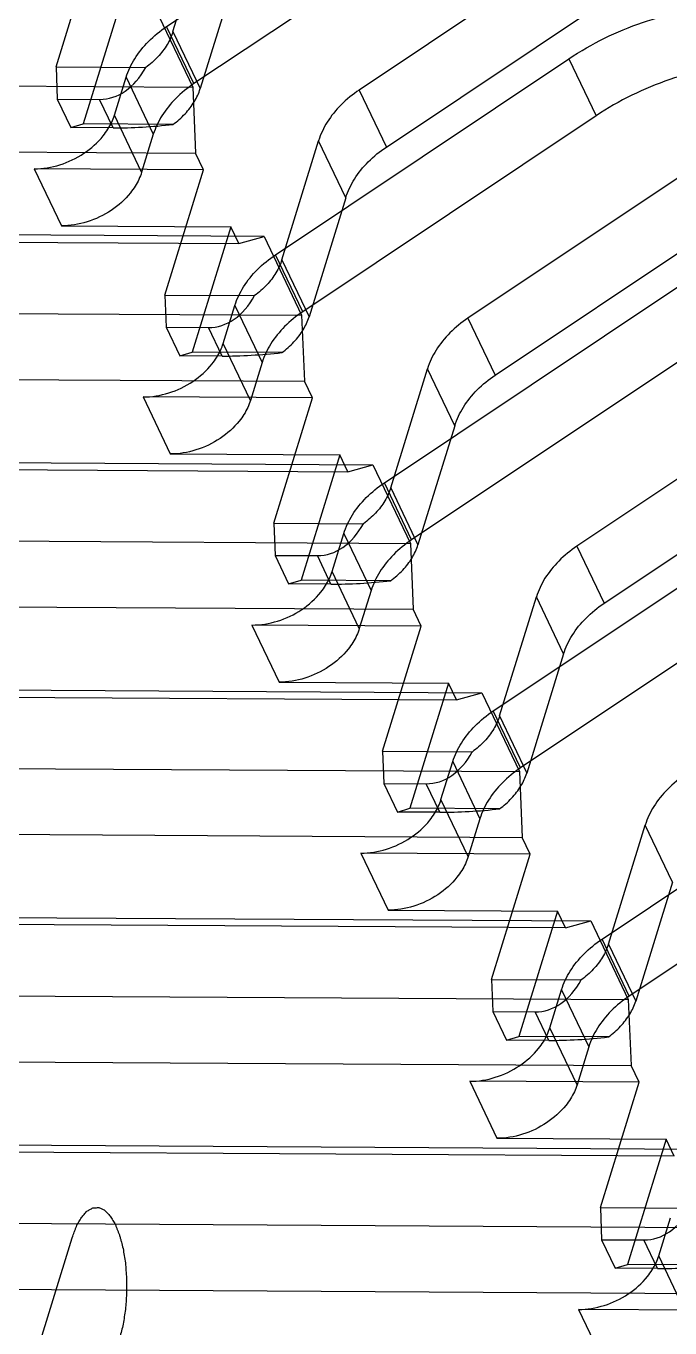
# Model space of a CAD drawing. Header units: millimetres. Extents: x 753 to 1632, y 352 to 973.
# Drawn here: x 1228.514 to 1229.919, y 777.003 to 779.841 of the extents above; entities that cross this region are included whole.
import ezdxf

# ---------------------------------------------------------------- set-up
doc = ezdxf.new("R2010")
doc.units = ezdxf.units.MM
doc.header["$LTSCALE"] = 30.734
doc.layers.get('0').update_dxf_attribs({"linetype": 'CONTINUOUS'})
doc.layers.add('CURVES', color=7, linetype='CONTINUOUS')

msp = doc.modelspace()

# ---------------------------------------------------------------- linework, layer by layer
at = {"color": 6, "linetype": 'Continuous'}
for p, q in [((1228.82116, 779.84011), (1229.46149, 780.26735)), ((1229.52087, 780.14303), (1228.88054, 779.71579)), ((1228.83511, 779.8292), (1228.91532, 780.08875)), ((1228.57998, 779.75224), (1228.66434, 780.02525)), ((1229.73049, 780.02842), (1229.24118, 779.70194)), ((1228.9747, 779.96444), (1228.89449, 779.70489)), ((1228.72372, 779.90093), (1228.63936, 779.62793)), ((1229.30055, 779.57763), (1229.78987, 779.90411)), ((1228.7964, 779.8797), (1228.87831, 779.7082)), ((1228.88054, 779.71579), (1228.82116, 779.84011)), ((1228.83511, 779.8292), (1228.89449, 779.70489)), ((1228.57998, 779.75224), (1228.77563, 779.75108)), ((1228.57998, 779.75224), (1228.58272, 779.682)), ((1229.05868, 779.34284), (1229.699, 779.77008)), ((1229.699, 779.77008), (1229.75838, 779.64576)), ((1222.52052, 779.74601), (1228.87831, 779.7082)), ((1228.70723, 779.64685), (1228.73282, 779.72965)), ((1228.73282, 779.72965), (1228.7922, 779.60534)), ((1228.87831, 779.7082), (1228.8844, 779.56451)), ((1229.24118, 779.70194), (1229.30055, 779.57763)), ((1228.58272, 779.682), (1228.67509, 779.68145)), ((1228.58272, 779.682), (1228.61241, 779.61984)), ((1228.70478, 779.61929), (1228.67509, 779.68145)), ((1228.76661, 779.52253), (1228.70723, 779.64685)), ((1229.75838, 779.64576), (1229.11805, 779.21852)), ((1228.61241, 779.61984), (1228.63936, 779.62793)), ((1228.70478, 779.61929), (1228.61241, 779.61984)), ((1228.835, 779.62676), (1228.63936, 779.62793)), ((1222.52661, 779.60233), (1228.8844, 779.56451)), ((1228.7922, 779.60534), (1228.76661, 779.52253)), ((1229.07263, 779.33193), (1229.15283, 779.59149)), ((1229.21221, 779.46717), (1229.15283, 779.59149)), ((1228.90185, 779.52798), (1228.8844, 779.56451)), ((1228.90185, 779.52798), (1228.53236, 779.53017)), ((1228.53236, 779.53017), (1228.59174, 779.40586)), ((1228.81749, 779.25498), (1228.90185, 779.52798)), ((1229.968, 779.53115), (1229.47869, 779.20467)), ((1229.21221, 779.46717), (1229.132, 779.20762)), ((1229.03391, 779.38243), (1222.67612, 779.42025)), ((1222.62089, 779.40494), (1228.97868, 779.36713)), ((1228.59174, 779.40586), (1228.96123, 779.40366)), ((1228.96123, 779.40366), (1228.87687, 779.13066)), ((1228.97868, 779.36713), (1228.96123, 779.40366)), ((1228.97868, 779.36713), (1229.03391, 779.38243)), ((1229.03391, 779.38243), (1229.11582, 779.21093)), ((1229.53807, 779.08036), (1230.02738, 779.40684)), ((1229.11805, 779.21852), (1229.05868, 779.34284)), ((1229.07263, 779.33193), (1229.132, 779.20762)), ((1229.29619, 778.84557), (1229.93651, 779.27281)), ((1222.75803, 779.24875), (1229.11582, 779.21093)), ((1228.81749, 779.25498), (1229.01314, 779.25381)), ((1228.81749, 779.25498), (1228.82023, 779.18473)), ((1228.94474, 779.14958), (1228.97033, 779.23238)), ((1228.97033, 779.23238), (1229.02971, 779.10807)), ((1229.11582, 779.21093), (1229.12191, 779.06724)), ((1228.82023, 779.18473), (1228.9126, 779.18418)), ((1228.82023, 779.18473), (1228.84992, 779.12257)), ((1228.94229, 779.12202), (1228.9126, 779.18418)), ((1229.47869, 779.20467), (1229.53807, 779.08036)), ((1228.84992, 779.12257), (1228.87687, 779.13066)), ((1229.07251, 779.12949), (1228.87687, 779.13066)), ((1229.00412, 779.02526), (1228.94474, 779.14958)), ((1229.99589, 779.14849), (1229.35556, 778.72126)), ((1222.76412, 779.10506), (1229.12191, 779.06724)), ((1228.94229, 779.12202), (1228.84992, 779.12257)), ((1229.02971, 779.10807), (1229.00412, 779.02526)), ((1229.31014, 778.83467), (1229.39034, 779.09422)), ((1229.44972, 778.9699), (1229.39034, 779.09422)), ((1229.13936, 779.03071), (1229.12191, 779.06724)), ((1229.13936, 779.03071), (1228.76988, 779.03291)), ((1228.76988, 779.03291), (1228.82925, 778.90859)), ((1229.055, 778.75771), (1229.13936, 779.03071)), ((1230.20552, 779.03389), (1229.7162, 778.70741)), ((1229.44972, 778.9699), (1229.36951, 778.71035)), ((1222.8584, 778.90767), (1229.21619, 778.86986)), ((1222.91363, 778.92298), (1229.27142, 778.88516)), ((1228.82925, 778.90859), (1229.19874, 778.90639)), ((1229.19874, 778.90639), (1229.11438, 778.63339)), ((1229.21619, 778.86986), (1229.19874, 778.90639)), ((1229.77558, 778.58309), (1230.26489, 778.90957)), ((1229.21619, 778.86986), (1229.27142, 778.88516)), ((1229.27142, 778.88516), (1229.35333, 778.71366)), ((1229.35556, 778.72126), (1229.29619, 778.84557)), ((1229.31014, 778.83467), (1229.36951, 778.71035)), ((1229.055, 778.75771), (1229.25065, 778.75654)), ((1229.055, 778.75771), (1229.05774, 778.68746)), ((1229.5337, 778.3483), (1230.17402, 778.77554)), ((1222.99554, 778.75148), (1229.35333, 778.71366)), ((1229.18225, 778.65231), (1229.20784, 778.73512)), ((1229.20784, 778.73512), (1229.26722, 778.6108)), ((1229.35333, 778.71366), (1229.35943, 778.56997)), ((1229.7162, 778.70741), (1229.77558, 778.58309)), ((1229.05774, 778.68746), (1229.15011, 778.68691)), ((1229.05774, 778.68746), (1229.08743, 778.6253)), ((1229.1798, 778.62475), (1229.15011, 778.68691)), ((1229.24163, 778.52799), (1229.18225, 778.65231)), ((1230.2334, 778.65122), (1229.59308, 778.22399)), ((1229.08743, 778.6253), (1229.11438, 778.63339)), ((1229.1798, 778.62475), (1229.08743, 778.6253)), ((1229.31003, 778.63223), (1229.11438, 778.63339)), ((1223.00164, 778.60779), (1229.35943, 778.56997)), ((1229.26722, 778.6108), (1229.24163, 778.52799)), ((1229.54765, 778.3374), (1229.62786, 778.59695)), ((1229.68723, 778.47263), (1229.62786, 778.59695)), ((1229.37688, 778.53344), (1229.35943, 778.56997)), ((1229.37688, 778.53344), (1229.00739, 778.53564)), ((1229.00739, 778.53564), (1229.06676, 778.41132)), ((1229.29251, 778.26044), (1229.37688, 778.53344)), ((1229.68723, 778.47263), (1229.60703, 778.21308)), ((1223.15114, 778.42571), (1229.50893, 778.38789)), ((1223.09591, 778.4104), (1229.4537, 778.37259)), ((1229.06676, 778.41132), (1229.43625, 778.40912)), ((1229.43625, 778.40912), (1229.35189, 778.13612)), ((1229.4537, 778.37259), (1229.43625, 778.40912)), ((1229.4537, 778.37259), (1229.50893, 778.38789)), ((1229.50893, 778.38789), (1229.59084, 778.21639)), ((1229.59308, 778.22399), (1229.5337, 778.3483)), ((1229.54765, 778.3374), (1229.60703, 778.21308)), ((1229.77121, 777.85104), (1230.41154, 778.27827)), ((1223.23305, 778.25421), (1229.59084, 778.21639)), ((1229.29251, 778.26044), (1229.48816, 778.25927)), ((1229.29251, 778.26044), (1229.29525, 778.19019)), ((1229.41977, 778.15504), (1229.44535, 778.23785)), ((1229.44535, 778.23785), (1229.50473, 778.11353)), ((1229.29525, 778.19019), (1229.38762, 778.18964)), ((1229.29525, 778.19019), (1229.32494, 778.12803)), ((1229.41731, 778.12748), (1229.38762, 778.18964)), ((1229.59084, 778.21639), (1229.59694, 778.0727)), ((1229.32494, 778.12803), (1229.35189, 778.13612)), ((1229.54754, 778.13496), (1229.35189, 778.13612)), ((1229.47914, 778.03073), (1229.41977, 778.15504)), ((1230.47091, 778.15396), (1229.83059, 777.72672)), ((1223.23915, 778.11052), (1229.59694, 778.0727)), ((1229.41731, 778.12748), (1229.32494, 778.12803)), ((1229.50473, 778.11353), (1229.47914, 778.03073)), ((1229.78516, 777.84013), (1229.86537, 778.09968)), ((1229.92474, 777.97536), (1229.86537, 778.09968)), ((1229.61439, 778.03617), (1229.59694, 778.0727)), ((1229.61439, 778.03617), (1229.2449, 778.03837)), ((1229.2449, 778.03837), (1229.30428, 777.91405)), ((1229.53002, 777.76317), (1229.61439, 778.03617)), ((1229.92474, 777.97536), (1229.84454, 777.71581)), ((1229.69121, 777.87532), (1223.33342, 777.91314)), ((1223.38865, 777.92844), (1229.74644, 777.89062)), ((1229.30428, 777.91405), (1229.67376, 777.91185)), ((1229.67376, 777.91185), (1229.5894, 777.63885)), ((1229.69121, 777.87532), (1229.67376, 777.91185)), ((1229.69121, 777.87532), (1229.74644, 777.89062)), ((1229.74644, 777.89062), (1229.82835, 777.71912)), ((1229.83059, 777.72672), (1229.77121, 777.85104)), ((1229.78516, 777.84013), (1229.84454, 777.71581)), ((1229.53002, 777.76317), (1229.72567, 777.76201)), ((1229.53002, 777.76317), (1229.53276, 777.69292)), ((1223.47056, 777.75694), (1229.82835, 777.71912)), ((1229.65728, 777.65777), (1229.68287, 777.74058)), ((1229.68287, 777.74058), (1229.74224, 777.61626)), ((1229.82835, 777.71912), (1229.83445, 777.57544)), ((1229.53276, 777.69292), (1229.62514, 777.69237)), ((1229.53276, 777.69292), (1229.56245, 777.63077)), ((1229.65482, 777.63022), (1229.62514, 777.69237)), ((1229.71665, 777.53346), (1229.65728, 777.65777)), ((1229.56245, 777.63077), (1229.5894, 777.63885)), ((1229.65482, 777.63022), (1229.56245, 777.63077)), ((1229.78505, 777.63769), (1229.5894, 777.63885)), ((1223.47666, 777.61325), (1229.83445, 777.57544)), ((1229.74224, 777.61626), (1229.71665, 777.53346)), ((1229.8519, 777.5389), (1229.83445, 777.57544)), ((1229.8519, 777.5389), (1229.48241, 777.5411)), ((1229.48241, 777.5411), (1229.54179, 777.41678)), ((1229.76753, 777.2659), (1229.8519, 777.5389)), ((1223.62616, 777.43117), (1229.98395, 777.39336)), ((1229.92872, 777.37805), (1223.57093, 777.41587)), ((1229.54179, 777.41678), (1229.91128, 777.41459)), ((1229.91128, 777.41459), (1229.82691, 777.14158)), ((1229.92872, 777.37805), (1229.91128, 777.41459)), ((1223.70807, 777.25967), (1230.06586, 777.22186)), ((1229.76753, 777.2659), (1229.96318, 777.26474)), ((1229.76753, 777.2659), (1229.77027, 777.19566)), ((1229.89479, 777.16051), (1229.92038, 777.24331)), ((1229.77027, 777.19566), (1229.86265, 777.19511)), ((1229.77027, 777.19566), (1229.79996, 777.1335)), ((1229.89234, 777.13295), (1229.86265, 777.19511)), ((1229.79996, 777.1335), (1229.82691, 777.14158)), ((1230.02256, 777.14042), (1229.82691, 777.14158)), ((1229.95417, 777.03619), (1229.89479, 777.16051)), ((1223.71417, 777.11598), (1230.07196, 777.07817)), ((1229.89234, 777.13295), (1229.79996, 777.1335)), ((1230.08941, 777.04163), (1229.71992, 777.04383)), ((1229.71992, 777.04383), (1229.7793, 776.91951))]:
    msp.add_line(p, q, dxfattribs=at)
for centre, major_axis, ratio, start_param, end_param in [((1228.66687, 779.89219), (-0.01538, 0.2105), 0.6553394, -3.1933518, -2.3522832), ((1228.78562, 779.64355), (0.16041, 0.01172), 0.1325221, -2.1086489, -1.2675802), ((1228.90438, 779.39492), (-0.01538, 0.2105), 0.6553394, -3.1933518, -2.3522832), ((1229.02313, 779.14628), (0.16041, 0.01172), 0.1325221, -2.1086489, -1.2675802), ((1229.14189, 778.89765), (-0.01538, 0.2105), 0.6553394, -3.1933518, -2.3522832), ((1229.26065, 778.64901), (0.16041, 0.01172), 0.1325221, -2.1086489, -1.2675802), ((1229.3794, 778.40038), (-0.01538, 0.2105), 0.6553394, -3.1933518, -2.3522832), ((1229.49816, 778.15175), (0.16041, 0.01172), 0.1325221, -2.1086489, -1.2675802), ((1229.61691, 777.90311), (-0.01538, 0.2105), 0.6553394, -3.1933518, -2.3522832), ((1229.73567, 777.65448), (0.16041, 0.01172), 0.1325221, -2.1086489, -1.2675802), ((1229.85442, 777.40584), (-0.01538, 0.2105), 0.6553394, -3.1933518, -2.3522832), ((1229.97318, 777.15721), (0.16041, 0.01172), 0.1325221, -2.1086489, -1.2675802)]:
    msp.add_ellipse(centre, major_axis=major_axis, ratio=ratio, start_param=start_param, end_param=end_param, dxfattribs=at)
for points, start_tangent, end_tangent in [([(1229.699, 779.77008), (1229.77666, 779.81479), (1229.8596, 779.84906), (1229.94513, 779.87177)], (0.8318392, 0.5550168), (0.9817247, 0.1903069)), ([(1228.73282, 779.72965), (1228.75165, 779.77016), (1228.78178, 779.80784), (1228.82116, 779.84011)], (0.2952474, 0.9554208), (0.8318392, 0.5550168)), ([(1228.83511, 779.8292), (1228.82229, 779.80093), (1228.80206, 779.77436), (1228.77563, 779.75108)], (-0.2952474, -0.9554208), (-0.8081993, -0.5889091)), ([(1230.00451, 779.74745), (1229.91898, 779.72474), (1229.83604, 779.69048), (1229.75838, 779.64576)], (-0.9817247, -0.1903069), (-0.8318392, -0.5550168)), ([(1228.88054, 779.71579), (1228.84116, 779.68352), (1228.81102, 779.64584), (1228.7922, 779.60534)], (-0.8318392, -0.5550168), (-0.2952474, -0.9554208)), ([(1228.835, 779.62676), (1228.86144, 779.65005), (1228.88167, 779.67661), (1228.89449, 779.70489)], (0.8081993, 0.5889091), (0.2952474, 0.9554208)), ([(1229.24118, 779.70194), (1229.20179, 779.66967), (1229.17166, 779.63199), (1229.15283, 779.59149)], (-0.8318392, -0.5550168), (-0.2952474, -0.9554208)), ([(1228.68279, 779.60195), (1228.69311, 779.61647), (1228.70131, 779.63152), (1228.70723, 779.64685)], (0.6245995, 0.7809452), (0.2952474, 0.9554208)), ([(1228.53236, 779.53017), (1228.58827, 779.53884), (1228.64086, 779.56393), (1228.68279, 779.60195)], (0.9999823, -0.0059479), (0.6245995, 0.7809452)), ([(1229.21221, 779.46717), (1229.23104, 779.50768), (1229.26117, 779.54536), (1229.30055, 779.57763)], (0.2952474, 0.9554208), (0.8318392, 0.5550168)), ([(1228.76661, 779.52253), (1228.76069, 779.5072), (1228.75249, 779.49215), (1228.74217, 779.47763)], (-0.2952474, -0.9554208), (-0.6245995, -0.7809452)), ([(1228.74217, 779.47763), (1228.70025, 779.43962), (1228.64766, 779.41453), (1228.59174, 779.40586)], (-0.6245995, -0.7809452), (-0.9999823, 0.0059479)), ([(1228.97033, 779.23238), (1228.98916, 779.27289), (1229.01929, 779.31057), (1229.05868, 779.34284)], (0.2952474, 0.9554208), (0.8318392, 0.5550168)), ([(1229.07263, 779.33193), (1229.0598, 779.30366), (1229.03957, 779.2771), (1229.01314, 779.25381)], (-0.2952474, -0.9554208), (-0.8081993, -0.5889091)), ([(1229.11805, 779.21852), (1229.07867, 779.18626), (1229.04853, 779.14858), (1229.02971, 779.10807)], (-0.8318392, -0.5550168), (-0.2952474, -0.9554208)), ([(1229.07251, 779.12949), (1229.09895, 779.15278), (1229.11918, 779.17934), (1229.132, 779.20762)], (0.8081993, 0.5889091), (0.2952474, 0.9554208)), ([(1229.47869, 779.20467), (1229.43931, 779.1724), (1229.40917, 779.13472), (1229.39034, 779.09422)], (-0.8318392, -0.5550168), (-0.2952474, -0.9554208)), ([(1228.9203, 779.10468), (1228.93062, 779.1192), (1228.93882, 779.13425), (1228.94474, 779.14958)], (0.6245995, 0.7809452), (0.2952474, 0.9554208)), ([(1228.76988, 779.03291), (1228.82578, 779.04157), (1228.87838, 779.06667), (1228.9203, 779.10468)], (0.9999823, -0.0059479), (0.6245995, 0.7809452)), ([(1229.44972, 778.9699), (1229.46855, 779.01041), (1229.49868, 779.04809), (1229.53807, 779.08036)], (0.2952474, 0.9554208), (0.8318392, 0.5550168)), ([(1229.00412, 779.02526), (1228.9982, 779.00993), (1228.99, 778.99488), (1228.97968, 778.98036)], (-0.2952474, -0.9554208), (-0.6245995, -0.7809452)), ([(1228.97968, 778.98036), (1228.93776, 778.94236), (1228.88517, 778.91726), (1228.82925, 778.90859)], (-0.6245995, -0.7809452), (-0.9999823, 0.0059479)), ([(1229.20784, 778.73512), (1229.22667, 778.77562), (1229.2568, 778.8133), (1229.29619, 778.84557)], (0.2952474, 0.9554208), (0.8318392, 0.5550168)), ([(1229.31014, 778.83467), (1229.29731, 778.80639), (1229.27708, 778.77983), (1229.25065, 778.75654)], (-0.2952474, -0.9554208), (-0.8081993, -0.5889091)), ([(1229.35556, 778.72126), (1229.31618, 778.68899), (1229.28605, 778.65131), (1229.26722, 778.6108)], (-0.8318392, -0.5550168), (-0.2952474, -0.9554208)), ([(1229.31003, 778.63223), (1229.33646, 778.65551), (1229.35669, 778.68207), (1229.36951, 778.71035)], (0.8081993, 0.5889091), (0.2952474, 0.9554208)), ([(1229.7162, 778.70741), (1229.67682, 778.67514), (1229.64668, 778.63746), (1229.62786, 778.59695)], (-0.8318392, -0.5550168), (-0.2952474, -0.9554208)), ([(1229.15781, 778.60741), (1229.16814, 778.62193), (1229.17633, 778.63698), (1229.18225, 778.65231)], (0.6245995, 0.7809452), (0.2952474, 0.9554208)), ([(1229.00739, 778.53564), (1229.06329, 778.5443), (1229.11589, 778.5694), (1229.15781, 778.60741)], (0.9999823, -0.0059479), (0.6245995, 0.7809452)), ([(1229.68723, 778.47263), (1229.70606, 778.51314), (1229.73619, 778.55082), (1229.77558, 778.58309)], (0.2952474, 0.9554208), (0.8318392, 0.5550168)), ([(1229.24163, 778.52799), (1229.23571, 778.51267), (1229.22751, 778.49761), (1229.21719, 778.48309)], (-0.2952474, -0.9554208), (-0.6245995, -0.7809452)), ([(1229.21719, 778.48309), (1229.17527, 778.44509), (1229.12268, 778.41999), (1229.06676, 778.41132)], (-0.6245995, -0.7809452), (-0.9999823, 0.0059479)), ([(1229.44535, 778.23785), (1229.46418, 778.27836), (1229.49431, 778.31604), (1229.5337, 778.3483)], (0.2952474, 0.9554208), (0.8318392, 0.5550168)), ([(1229.54765, 778.3374), (1229.53482, 778.30912), (1229.5146, 778.28256), (1229.48816, 778.25927)], (-0.2952474, -0.9554208), (-0.8081993, -0.5889091)), ([(1229.59308, 778.22399), (1229.55369, 778.19172), (1229.52356, 778.15404), (1229.50473, 778.11353)], (-0.8318392, -0.5550168), (-0.2952474, -0.9554208)), ([(1229.54754, 778.13496), (1229.57397, 778.15824), (1229.5942, 778.18481), (1229.60703, 778.21308)], (0.8081993, 0.5889091), (0.2952474, 0.9554208)), ([(1229.95371, 778.21014), (1229.91433, 778.17787), (1229.88419, 778.14019), (1229.86537, 778.09968)], (-0.8318392, -0.5550168), (-0.2952474, -0.9554208)), ([(1229.39532, 778.11014), (1229.40565, 778.12466), (1229.41384, 778.13971), (1229.41977, 778.15504)], (0.6245995, 0.7809452), (0.2952474, 0.9554208)), ([(1229.2449, 778.03837), (1229.3008, 778.04703), (1229.3534, 778.07213), (1229.39532, 778.11014)], (0.9999823, -0.0059479), (0.6245995, 0.7809452)), ([(1229.47914, 778.03073), (1229.47322, 778.0154), (1229.46502, 778.00034), (1229.4547, 777.98582)], (-0.2952474, -0.9554208), (-0.6245995, -0.7809452)), ([(1229.4547, 777.98582), (1229.41279, 777.94782), (1229.36019, 777.92272), (1229.30428, 777.91405)], (-0.6245995, -0.7809452), (-0.9999823, 0.0059479)), ([(1229.68287, 777.74058), (1229.70169, 777.78109), (1229.73183, 777.81877), (1229.77121, 777.85104)], (0.2952474, 0.9554208), (0.8318392, 0.5550168)), ([(1229.78516, 777.84013), (1229.77234, 777.81185), (1229.75211, 777.78529), (1229.72567, 777.76201)], (-0.2952474, -0.9554208), (-0.8081993, -0.5889091)), ([(1229.83059, 777.72672), (1229.7912, 777.69445), (1229.76107, 777.65677), (1229.74224, 777.61626)], (-0.8318392, -0.5550168), (-0.2952474, -0.9554208)), ([(1229.78505, 777.63769), (1229.81148, 777.66097), (1229.83171, 777.68754), (1229.84454, 777.71581)], (0.8081993, 0.5889091), (0.2952474, 0.9554208)), ([(1229.63283, 777.61287), (1229.64316, 777.62739), (1229.65135, 777.64245), (1229.65728, 777.65777)], (0.6245995, 0.7809452), (0.2952474, 0.9554208)), ([(1229.48241, 777.5411), (1229.53831, 777.54977), (1229.59091, 777.57486), (1229.63283, 777.61287)], (0.9999823, -0.0059479), (0.6245995, 0.7809452)), ([(1229.71665, 777.53346), (1229.71073, 777.51813), (1229.70254, 777.50307), (1229.69221, 777.48856)], (-0.2952474, -0.9554208), (-0.6245995, -0.7809452)), ([(1229.69221, 777.48856), (1229.6503, 777.45055), (1229.5977, 777.42545), (1229.54179, 777.41678)], (-0.6245995, -0.7809452), (-0.9999823, 0.0059479)), ([(1229.87035, 777.1156), (1229.88067, 777.13012), (1229.88886, 777.14518), (1229.89479, 777.16051)], (0.6245995, 0.7809452), (0.2952474, 0.9554208)), ([(1229.71992, 777.04383), (1229.77582, 777.0525), (1229.82842, 777.07759), (1229.87035, 777.1156)], (0.9999823, -0.0059479), (0.6245995, 0.7809452))]:
    msp.add_spline(points, degree=3, dxfattribs=dict(at, start_tangent=start_tangent, end_tangent=end_tangent))
at = {"layer": 'CURVES', "color": 4, "linetype": 'Continuous'}
msp.add_line((1228.26414, 776.0643), (1228.61514, 777.20013), dxfattribs=at)
at = {"layer": 'CURVES', "color": 4, "linetype": 'Continuous', "start_tangent": (0.3514462, 0.9362081), "end_tangent": (-0.243713, -0.9698474)}
msp.add_spline([(1228.61514, 777.20013), (1228.61975, 777.21241), (1228.62205, 777.21854), (1228.62436, 777.22468), (1228.62707, 777.22955), (1228.62978, 777.23442), (1228.63249, 777.23929), (1228.6352, 777.24416), (1228.63822, 777.24757), (1228.64123, 777.25099), (1228.64425, 777.2544), (1228.64726, 777.25781), (1228.65052, 777.25966), (1228.65379, 777.26151), (1228.65705, 777.26335), (1228.66031, 777.2652), (1228.66358, 777.26534), (1228.66685, 777.26549), (1228.67012, 777.26563), (1228.67339, 777.26578), (1228.6766, 777.26426), (1228.67982, 777.26274), (1228.68303, 777.26123), (1228.68624, 777.25971), (1228.68927, 777.25659), (1228.69229, 777.25347), (1228.69532, 777.25035), (1228.69835, 777.24723), (1228.70113, 777.24253), (1228.7039, 777.23783), (1228.70668, 777.23313), (1228.70946, 777.22843), (1228.71178, 777.2225), (1228.7141, 777.21656), (1228.71642, 777.21063), (1228.71874, 777.20469), (1228.72057, 777.19768), (1228.7224, 777.19067), (1228.72606, 777.17664), (1228.72859, 777.16098), (1228.73113, 777.14533), (1228.73246, 777.12835), (1228.73379, 777.11136), (1228.73381, 777.09429), (1228.73383, 777.07722), (1228.73259, 777.06041), (1228.73134, 777.04361), (1228.72887, 777.02771), (1228.7264, 777.01181), (1228.72272, 776.99719), (1228.71905, 776.98257)], degree=3, dxfattribs=at)

doc.saveas('drawing.dxf')
